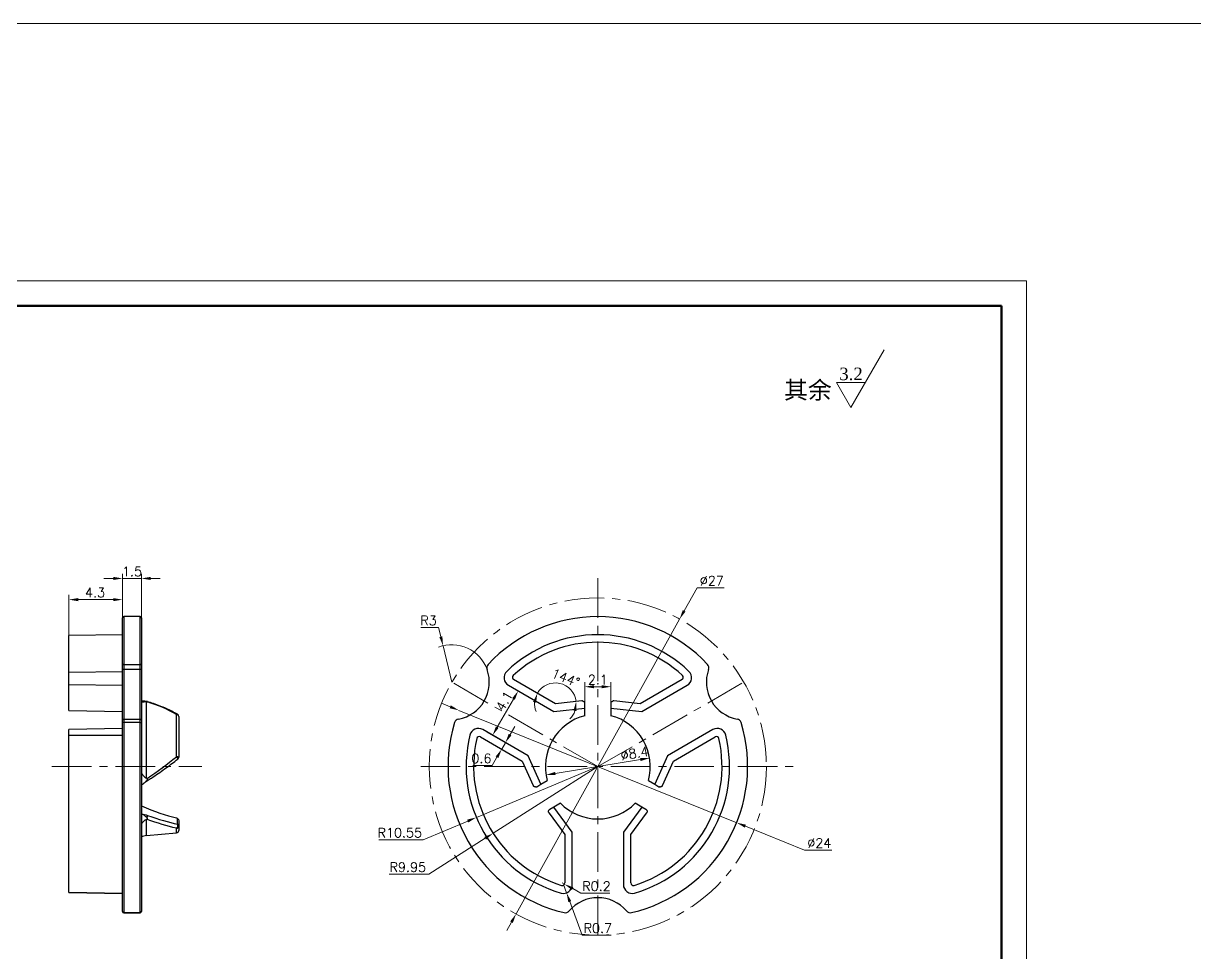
# Model space of a CAD drawing. Header units: millimetres. Extents: x 2517 to 4431, y 863 to 2540.
# Drawn here: x 3533.8 to 3627.6, y 1272.3 to 1346.6 of the extents above; entities that cross this region are included whole.
import ezdxf

# ---------------------------------------------------------------- set-up
doc = ezdxf.new("R2010")
doc.units = ezdxf.units.MM
doc.linetypes.add('CENTER', pattern=[50.8, 31.75, -6.35, 6.35, -6.35])
for name, color, linetype, lineweight in [('中心线', 1, 'CENTER', 9), ('尺寸标注', 2, 'Continuous', 9), ('引导线', 6, 'Continuous', 9), ('文本', 3, 'Continuous', 15), ('粗实线', 9, 'Continuous', 50)]:
    doc.layers.add(name, color=color, linetype=linetype, lineweight=lineweight)
doc.styles.add('st', font='txt.shx')
doc.styles.get("Standard").update_dxf_attribs({"font": 'simfang.ttf'})
doc.dimstyles.new('st0.3', dxfattribs={"dimscale": 0.3, "dimtxt": 2.5, "dimasz": 2.5, "dimexe": 1.25, "dimexo": 0, "dimtad": 1, "dimtoh": 1, "dimdec": 3, "dimdsep": 46, "dimtxsty": 'st', "dimcen": 0, "dimclrd": 256, "dimclre": 256, "dimclrt": 256, "dimadec": 4, "dimazin": 2, "dimtfac": 1, "dimtdec": 3, "dimtmove": 0, "dimatfit": 1, "dimfxl": 0, "dimlwd": -1, "dimlwe": -1, "dimarcsym": 0})

# ---------------------------------------------------------------- blocks, each defined once
blk = doc.blocks.new('*D204')
at = {"layer": 'Defpoints', "color": 0, "ltscale": 0.1, "transparency": 16777216}
for p in [(3568.647, 1291.653), (3590.899, 1282.66)]:
    blk.add_point(p, dxfattribs=at)
at = {"layer": '尺寸标注', "ltscale": 0.1, "transparency": 16777216}
for p, q in [((3567.952, 1291.934), (3567.257, 1292.216)), ((3568.647, 1291.653), (3590.899, 1282.66)), ((3591.594, 1282.379), (3596.329, 1280.465)), ((3596.329, 1280.465), (3598.516, 1280.465))]:
    blk.add_line(p, q, dxfattribs=at)
for points in [[(3567.999, 1292.05), (3567.905, 1291.819), (3568.647, 1291.653)], [(3591.641, 1282.495), (3591.547, 1282.263), (3590.899, 1282.66)]]:
    blk.add_solid(points, dxfattribs=at)
at = {"layer": '尺寸标注', "ltscale": 0.1, "transparency": 16777216, "insert": (3597.516, 1281.028), "char_height": 0.75, "attachment_point": 5, "style": 'st'}
blk.add_mtext('∅24', dxfattribs=at)
blk = doc.blocks.new('*D205')
at = {"layer": 'Defpoints', "color": 0, "ltscale": 0.1, "transparency": 16777216}
for p in [(3586.324, 1298.961), (3573.222, 1275.353)]:
    blk.add_point(p, dxfattribs=at)
at = {"layer": '尺寸标注', "ltscale": 0.1, "transparency": 16777216}
for p, q in [((3586.688, 1299.616), (3587.717, 1301.469)), ((3587.717, 1301.469), (3589.904, 1301.469)), ((3573.222, 1275.353), (3586.324, 1298.961)), ((3572.858, 1274.697), (3572.494, 1274.041))]:
    blk.add_line(p, q, dxfattribs=at)
for points in [[(3586.579, 1299.677), (3586.797, 1299.556), (3586.324, 1298.961)], [(3572.748, 1274.758), (3572.967, 1274.636), (3573.222, 1275.353)]]:
    blk.add_solid(points, dxfattribs=at)
at = {"layer": '尺寸标注', "ltscale": 0.1, "transparency": 16777216, "insert": (3588.904, 1302.032), "char_height": 0.75, "attachment_point": 5, "style": 'st'}
blk.add_mtext('∅27', dxfattribs=at)
blk = doc.blocks.new('*D206')
at = {"layer": 'Defpoints', "color": 0, "ltscale": 0.1, "transparency": 16777216}
for p in [(3580.823, 1293.545), (3578.723, 1292.205), (3580.823, 1292.205)]:
    blk.add_point(p, dxfattribs=at)
at = {"layer": '尺寸标注', "ltscale": 0.1, "transparency": 16777216}
for p, q in [((3578.723, 1292.205), (3578.723, 1293.92)), ((3580.823, 1292.205), (3580.823, 1293.92)), ((3579.473, 1293.545), (3580.073, 1293.545))]:
    blk.add_line(p, q, dxfattribs=at)
for points in [[(3579.473, 1293.67), (3579.473, 1293.42), (3578.723, 1293.545)], [(3580.073, 1293.67), (3580.073, 1293.42), (3580.823, 1293.545)]]:
    blk.add_solid(points, dxfattribs=at)
at = {"layer": '尺寸标注', "ltscale": 0.1, "transparency": 16777216, "insert": (3579.773, 1294.108), "char_height": 0.75, "attachment_point": 5, "style": 'st'}
blk.add_mtext('2.1', dxfattribs=at)
blk = doc.blocks.new('*D207')
at = {"layer": 'Defpoints', "color": 0, "ltscale": 0.1, "transparency": 16777216}
for p in [(3573.023, 1294.114), (3576.026, 1293.813), (3576.373, 1292.18), (3576.373, 1292.18), (3578.502, 1292.403)]:
    blk.add_point(p, dxfattribs=at)
at = {"layer": '尺寸标注', "ltscale": 0.1, "transparency": 16777216}
for start, end in [(6, 150), (175.95641, 201.91281), (314.08719, 340.04359)]:
    blk.add_arc((3576.373, 1292.18), 1.67, start, end, dxfattribs=at)
for points in [[(3574.588, 1292.334), (3574.827, 1292.261), (3574.927, 1293.015)], [(3577.818, 1291.625), (3578.067, 1291.595), (3578.034, 1292.354)]]:
    blk.add_solid(points, dxfattribs=at)
at = {"layer": '尺寸标注', "ltscale": 0.1, "transparency": 16777216, "insert": (3577.198, 1294.254), "char_height": 0.75, "attachment_point": 5, "rotation": 338.29972, "style": 'st'}
blk.add_mtext('144°', dxfattribs=at)
blk = doc.blocks.new('*D208')
at = {"layer": 'Defpoints', "color": 0, "ltscale": 0.1, "transparency": 16777216}
for p in [(3583.918, 1287.833), (3575.628, 1286.48)]:
    blk.add_point(p, dxfattribs=at)
at = {"layer": '尺寸标注', "ltscale": 0.1, "transparency": 16777216}
blk.add_line((3576.368, 1286.601), (3583.178, 1287.713), dxfattribs=at)
for points in [[(3583.158, 1287.836), (3583.198, 1287.589), (3583.918, 1287.833)], [(3576.348, 1286.724), (3576.388, 1286.478), (3575.628, 1286.48)]]:
    blk.add_solid(points, dxfattribs=at)
at = {"layer": '尺寸标注', "ltscale": 0.1, "transparency": 16777216, "insert": (3582.711, 1288.206), "char_height": 0.75, "attachment_point": 5, "rotation": 9.27066, "style": 'st'}
blk.add_mtext('∅8.4', dxfattribs=at)
blk = doc.blocks.new('*D209')
at = {"layer": 'Defpoints', "color": 0, "ltscale": 0.1, "transparency": 16777216}
for p in [(3579.773, 1287.157), (3570.042, 1283.08)]:
    blk.add_point(p, dxfattribs=at)
at = {"layer": '尺寸标注', "ltscale": 0.1, "transparency": 16777216}
for p, q in [((3579.773, 1287.157), (3570.042, 1283.08)), ((3569.351, 1282.791), (3565.782, 1281.296)), ((3565.782, 1281.296), (3562.219, 1281.296))]:
    blk.add_line(p, q, dxfattribs=at)
blk.add_solid([(3569.302, 1282.906), (3569.399, 1282.675), (3570.042, 1283.08)], dxfattribs=at)
at = {"layer": '尺寸标注', "ltscale": 0.1, "transparency": 16777216, "insert": (3563.907, 1281.858), "char_height": 0.75, "attachment_point": 5, "style": 'st'}
blk.add_mtext('R10.55', dxfattribs=at)
blk = doc.blocks.new('*D210')
at = {"layer": 'Defpoints', "color": 0, "ltscale": 0.1, "transparency": 16777216}
for p in [(3567.374, 1296.822), (3568.082, 1293.907)]:
    blk.add_point(p, dxfattribs=at)
at = {"layer": '尺寸标注', "ltscale": 0.1, "transparency": 16777216}
for p, q in [((3567.02, 1298.28), (3565.582, 1298.28)), ((3567.197, 1297.551), (3567.02, 1298.28)), ((3568.082, 1293.907), (3567.374, 1296.822))]:
    blk.add_line(p, q, dxfattribs=at)
blk.add_arc((3568.082, 1293.907), 3, 19.80246, 110.81297, dxfattribs=at)
blk.add_solid([(3567.318, 1297.58), (3567.075, 1297.521), (3567.374, 1296.822)], dxfattribs=at)
at = {"layer": '尺寸标注', "ltscale": 0.1, "transparency": 16777216, "insert": (3566.207, 1298.842), "char_height": 0.75, "attachment_point": 5, "style": 'st'}
blk.add_mtext('R3', dxfattribs=at)
blk = doc.blocks.new('*D211')
at = {"layer": 'Defpoints', "color": 0, "ltscale": 0.1, "transparency": 16777216}
for p in [(3579.773, 1287.157), (3571.38, 1281.812)]:
    blk.add_point(p, dxfattribs=at)
at = {"layer": '尺寸标注', "ltscale": 0.1, "transparency": 16777216}
for p, q in [((3579.773, 1287.157), (3571.38, 1281.812)), ((3570.747, 1281.41), (3566.236, 1278.537)), ((3566.236, 1278.537), (3563.049, 1278.537))]:
    blk.add_line(p, q, dxfattribs=at)
blk.add_solid([(3570.68, 1281.515), (3570.815, 1281.304), (3571.38, 1281.812)], dxfattribs=at)
at = {"layer": '尺寸标注', "ltscale": 0.1, "transparency": 16777216, "insert": (3564.549, 1279.099), "char_height": 0.75, "attachment_point": 5, "style": 'st'}
blk.add_mtext('R9.95', dxfattribs=at)
blk = doc.blocks.new('*D212')
at = {"layer": 'Defpoints', "color": 0, "ltscale": 0.1, "transparency": 16777216}
for p in [(3572.607, 1293.661), (3573.392, 1293.208), (3570.557, 1290.111)]:
    blk.add_point(p, dxfattribs=at)
at = {"layer": '尺寸标注', "ltscale": 0.1, "transparency": 16777216}
for p, q in [((3572.607, 1293.661), (3573.717, 1293.02)), ((3571.717, 1290.307), (3573.017, 1292.558)), ((3570.557, 1290.111), (3571.667, 1289.47))]:
    blk.add_line(p, q, dxfattribs=at)
for points in [[(3572.909, 1292.621), (3573.125, 1292.496), (3573.392, 1293.208)], [(3571.609, 1290.369), (3571.825, 1290.244), (3571.342, 1289.657)]]:
    blk.add_solid(points, dxfattribs=at)
at = {"layer": '尺寸标注', "ltscale": 0.1, "transparency": 16777216, "insert": (3572.277, 1292.402), "char_height": 0.75, "attachment_point": 5, "rotation": 60, "style": 'st'}
blk.add_mtext('4.1', dxfattribs=at)
blk = doc.blocks.new('*D217')
at = {"layer": 'Defpoints', "color": 0, "ltscale": 0.1, "transparency": 16777216}
for p in [(3570.592, 1289.398), (3570.892, 1289.917), (3572.37, 1289.064)]:
    blk.add_point(p, dxfattribs=at)
at = {"layer": '尺寸标注', "ltscale": 0.1, "transparency": 16777216}
for p, q in [((3572.745, 1289.713), (3573.12, 1290.363)), ((3570.592, 1289.398), (3572.395, 1288.357)), ((3570.892, 1289.917), (3572.695, 1288.876)), ((3572.37, 1289.064), (3572.07, 1288.544)), ((3571.32, 1287.245), (3569.757, 1287.245)), ((3571.695, 1287.895), (3571.32, 1287.245))]:
    blk.add_line(p, q, dxfattribs=at)
for points in [[(3572.637, 1289.776), (3572.853, 1289.651), (3572.37, 1289.064)], [(3571.587, 1287.957), (3571.803, 1287.832), (3572.07, 1288.544)]]:
    blk.add_solid(points, dxfattribs=at)
at = {"layer": '尺寸标注', "ltscale": 0.1, "transparency": 16777216, "insert": (3570.445, 1287.808), "char_height": 0.75, "attachment_point": 5, "style": 'st'}
blk.add_mtext('0.6', dxfattribs=at)
blk = doc.blocks.new('*D218')
at = {"layer": 'Defpoints', "color": 0, "ltscale": 0.1, "transparency": 16777216}
for p in [(3577.023, 1277.698), (3577.267, 1277.042)]:
    blk.add_point(p, dxfattribs=at)
at = {"layer": '尺寸标注', "ltscale": 0.1, "transparency": 16777216}
for p, q in [((3577.023, 1277.698), (3577.267, 1277.042)), ((3577.527, 1276.339), (3578.523, 1273.657)), ((3578.523, 1273.657), (3580.835, 1273.657))]:
    blk.add_line(p, q, dxfattribs=at)
blk.add_solid([(3577.645, 1276.382), (3577.41, 1276.296), (3577.267, 1277.042)], dxfattribs=at)
at = {"layer": '尺寸标注', "ltscale": 0.1, "transparency": 16777216, "insert": (3579.773, 1274.219), "char_height": 0.75, "attachment_point": 5, "style": 'st'}
blk.add_mtext('R0.7', dxfattribs=at)
blk = doc.blocks.new('*D219')
at = {"layer": 'Defpoints', "color": 0, "ltscale": 0.1, "transparency": 16777216}
for p in [(3576.923, 1277.833), (3577.099, 1277.737)]:
    blk.add_point(p, dxfattribs=at)
at = {"layer": '尺寸标注', "ltscale": 0.1, "transparency": 16777216}
for p, q in [((3576.923, 1277.833), (3577.099, 1277.737)), ((3577.757, 1277.378), (3578.415, 1277.018)), ((3578.415, 1277.018), (3580.728, 1277.018))]:
    blk.add_line(p, q, dxfattribs=at)
blk.add_solid([(3577.817, 1277.487), (3577.697, 1277.268), (3577.099, 1277.737)], dxfattribs=at)
at = {"layer": '尺寸标注', "ltscale": 0.1, "transparency": 16777216, "insert": (3579.665, 1277.581), "char_height": 0.75, "attachment_point": 5, "style": 'st'}
blk.add_mtext('R0.2', dxfattribs=at)
blk = doc.blocks.new('*D220')
at = {"layer": 'Defpoints', "color": 0, "ltscale": 0.1, "transparency": 16777216}
for p in [(3541.706, 1300.515), (3541.706, 1299.057), (3537.406, 1297.632)]:
    blk.add_point(p, dxfattribs=at)
at = {"layer": '尺寸标注', "ltscale": 0.1, "transparency": 16777216}
for p, q in [((3537.406, 1297.632), (3537.406, 1300.89)), ((3538.156, 1300.515), (3540.956, 1300.515)), ((3541.706, 1299.057), (3541.706, 1300.89))]:
    blk.add_line(p, q, dxfattribs=at)
for points in [[(3538.156, 1300.64), (3538.156, 1300.39), (3537.406, 1300.515)], [(3540.956, 1300.64), (3540.956, 1300.39), (3541.706, 1300.515)]]:
    blk.add_solid(points, dxfattribs=at)
at = {"layer": '尺寸标注', "ltscale": 0.1, "transparency": 16777216, "insert": (3539.499, 1301.077), "char_height": 0.75, "attachment_point": 5, "style": 'st'}
blk.add_mtext('4.3', dxfattribs=at)
blk = doc.blocks.new('*D221')
at = {"layer": 'Defpoints', "color": 0, "ltscale": 0.1, "transparency": 16777216}
for p in [(3543.206, 1302.21), (3541.706, 1299.057), (3543.206, 1299.057)]:
    blk.add_point(p, dxfattribs=at)
at = {"layer": '尺寸标注', "ltscale": 0.1, "transparency": 16777216}
for p, q in [((3540.956, 1302.21), (3540.206, 1302.21)), ((3541.706, 1299.057), (3541.706, 1302.585)), ((3541.706, 1302.21), (3543.206, 1302.21)), ((3543.206, 1299.057), (3543.206, 1302.585)), ((3543.956, 1302.21), (3544.706, 1302.21))]:
    blk.add_line(p, q, dxfattribs=at)
for points in [[(3540.956, 1302.335), (3540.956, 1302.085), (3541.706, 1302.21)], [(3543.956, 1302.335), (3543.956, 1302.085), (3543.206, 1302.21)]]:
    blk.add_solid(points, dxfattribs=at)
at = {"layer": '尺寸标注', "ltscale": 0.1, "transparency": 16777216, "insert": (3542.456, 1302.772), "char_height": 0.75, "attachment_point": 5, "style": 'st'}
blk.add_mtext('1.5', dxfattribs=at)

msp = doc.modelspace()

# ---------------------------------------------------------------- linework, layer by layer
at = {"color": 7, "linetype": 'Continuous', "lineweight": 25}
for p, q in [((3541.7063, 1295.2629), (3541.7063, 1299.0567)), ((3543.1063, 1299.1567), (3541.8063, 1299.1567)), ((3543.2063, 1299.0567), (3543.2063, 1295.2629)), ((3541.7063, 1297.7067), (3537.4063, 1297.6317)), ((3537.4063, 1294.7186), (3537.4063, 1297.6317)), ((3537.4063, 1294.7186), (3541.7063, 1294.7728)), ((3537.4063, 1293.7262), (3537.4063, 1294.7186)), ((3541.7063, 1294.9569), (3541.7063, 1295.2629)), ((3541.7063, 1290.8557), (3541.7063, 1294.9569)), ((3541.8063, 1295.3311), (3541.8063, 1294.9231)), ((3541.8063, 1295.3311), (3543.1063, 1295.3311)), ((3541.8063, 1294.9231), (3541.8063, 1290.9541)), ((3543.1063, 1294.9231), (3541.8063, 1294.9231)), ((3543.1063, 1294.9231), (3543.1063, 1295.3311)), ((3543.1063, 1290.9541), (3543.1063, 1294.9231)), ((3543.2063, 1295.2629), (3543.2063, 1294.9569)), ((3543.2063, 1294.9569), (3543.2063, 1290.8557)), ((3576.373, 1292.1797), (3573.023, 1294.1138)), ((3586.5229, 1294.1138), (3583.173, 1292.1797)), ((3537.4063, 1293.7262), (3541.7063, 1293.6612)), ((3537.4063, 1291.6398), (3537.4063, 1293.7262)), ((3572.6068, 1293.6612), (3576.2418, 1291.5626)), ((3583.3041, 1291.5626), (3586.9391, 1293.6612)), ((3543.245, 1292.394), (3543.2063, 1292.3963)), ((3543.6209, 1286.2252), (3543.6209, 1292.3358)), ((3578.5021, 1292.4034), (3576.373, 1292.1797)), ((3578.723, 1291.8234), (3578.723, 1292.2045)), ((3580.823, 1292.2045), (3580.823, 1291.8234)), ((3583.173, 1292.1797), (3581.0439, 1292.4034)), ((3537.4063, 1291.6398), (3541.7063, 1291.5626)), ((3541.8063, 1290.9541), (3541.8063, 1290.6778)), ((3541.8063, 1290.9541), (3543.1063, 1290.9541)), ((3543.1063, 1290.6778), (3543.1063, 1290.9541)), ((3546.0234, 1287.944), (3546.0234, 1291.3159)), ((3546.2063, 1291.16), (3546.2063, 1287.9144)), ((3576.2418, 1291.5626), (3578.723, 1291.8234)), ((3578.723, 1291.2234), (3578.723, 1291.8234)), ((3580.823, 1291.8234), (3583.3041, 1291.5626)), ((3580.823, 1291.8234), (3580.823, 1291.2234)), ((3541.7063, 1290.2043), (3537.4063, 1290.1293)), ((3537.4063, 1289.6533), (3537.4063, 1290.1293)), ((3541.7063, 1290.6485), (3541.7063, 1290.8557)), ((3541.7063, 1275.5588), (3541.7063, 1290.6485)), ((3541.8063, 1290.6778), (3541.8063, 1275.4613)), ((3543.1063, 1290.6778), (3541.8063, 1290.6778)), ((3543.1063, 1275.4613), (3543.1063, 1290.6778)), ((3543.2063, 1290.8557), (3543.2063, 1290.6485)), ((3543.2063, 1290.6485), (3543.2063, 1275.5588)), ((3574.1918, 1288.0119), (3570.5568, 1290.1105)), ((3588.9891, 1290.1105), (3585.3541, 1288.0119)), ((3537.4063, 1289.6533), (3541.7063, 1289.6712)), ((3537.4063, 1277.0983), (3537.4063, 1289.6533)), ((3570.373, 1289.5238), (3573.723, 1287.5897)), ((3585.823, 1287.5897), (3589.1729, 1289.5238)), ((3573.723, 1287.5897), (3574.5937, 1285.634)), ((3575.2065, 1285.7327), (3574.1918, 1288.0119)), ((3585.3541, 1288.0119), (3584.3394, 1285.7327)), ((3584.9522, 1285.634), (3585.823, 1287.5897)), ((3543.245, 1285.7168), (3543.2063, 1285.6963)), ((3574.8764, 1285.5421), (3575.2065, 1285.7327)), ((3575.2065, 1285.7327), (3575.7262, 1286.0327)), ((3583.8198, 1286.0327), (3584.3394, 1285.7327)), ((3584.3394, 1285.7327), (3584.6695, 1285.5421)), ((3575.8646, 1283.4327), (3577.123, 1281.7008)), ((3576.2565, 1283.9141), (3575.9264, 1283.7235)), ((3576.7762, 1284.2141), (3576.2565, 1283.9141)), ((3577.723, 1281.8957), (3576.2565, 1283.9141)), ((3583.2894, 1283.9141), (3581.823, 1281.8957)), ((3582.423, 1281.7008), (3583.6813, 1283.4327)), ((3583.2894, 1283.9141), (3582.7698, 1284.2141)), ((3583.6195, 1283.7235), (3583.2894, 1283.9141)), ((3543.245, 1283.3594), (3543.2063, 1283.3776)), ((3546.1063, 1282.5458), (3546.1063, 1282.9987)), ((3546.2063, 1282.8125), (3546.2063, 1282.3958)), ((3543.6209, 1281.6351), (3546.0234, 1281.8411)), ((3546.2063, 1282.3958), (3546.2063, 1282.0403)), ((3577.123, 1281.7008), (3577.123, 1277.8326)), ((3577.723, 1277.6984), (3577.723, 1281.8957)), ((3581.823, 1281.8957), (3581.823, 1277.6984)), ((3582.423, 1277.8326), (3582.423, 1281.7008)), ((3537.4063, 1277.0983), (3541.7063, 1277.0262)), ((3537.4063, 1277.0735), (3537.4063, 1277.0983)), ((3537.4063, 1277.0735), (3541.7063, 1276.9984)), ((3541.7063, 1275.5512), (3541.7063, 1275.5588)), ((3541.8063, 1275.4613), (3543.1063, 1275.4613)), ((3541.8063, 1275.4512), (3543.1063, 1275.4512)), ((3543.2063, 1275.5588), (3543.2063, 1275.5512))]:
    msp.add_line(p, q, dxfattribs=at)
at = {"color": 8, "linetype": 'Continuous', "lineweight": 25}
for p, q in [((3541.8063, 1299.1567), (3541.8063, 1295.3311)), ((3543.1063, 1295.3311), (3543.1063, 1299.1567)), ((3543.6209, 1281.6351), (3543.6209, 1282.9092)), ((3546.0234, 1281.8411), (3546.0234, 1282.2104)), ((3541.8063, 1275.4613), (3541.8063, 1275.4512)), ((3543.1063, 1275.4512), (3543.1063, 1275.4613))]:
    msp.add_line(p, q, dxfattribs=at)
at = {"color": 7, "linetype": 'Continuous', "lineweight": 25, "flags": 128}
for points in [[(3541.8063, 1294.9231), (3541.7868, 1294.9237), (3541.768, 1294.9256), (3541.7507, 1294.9288), (3541.7356, 1294.933), (3541.7231, 1294.9381), (3541.7139, 1294.944), (3541.7082, 1294.9503), (3541.7063, 1294.9569)], [(3543.2063, 1294.9569), (3543.2044, 1294.9503), (3543.1987, 1294.944), (3543.1894, 1294.9381), (3543.177, 1294.933), (3543.1618, 1294.9288), (3543.1446, 1294.9256), (3543.1258, 1294.9237), (3543.1063, 1294.9231)], [(3541.8063, 1290.6778), (3541.7868, 1290.6772), (3541.768, 1290.6756), (3541.7507, 1290.6729), (3541.7356, 1290.6692), (3541.7231, 1290.6648), (3541.7139, 1290.6597), (3541.7082, 1290.6542), (3541.7063, 1290.6485)], [(3543.1063, 1290.6778), (3543.1258, 1290.6772), (3543.1446, 1290.6756), (3543.1618, 1290.6729), (3543.177, 1290.6692), (3543.1894, 1290.6648), (3543.1987, 1290.6597), (3543.2044, 1290.6542), (3543.2063, 1290.6485)]]:
    msp.add_lwpolyline(points, dxfattribs=at)
at = {"color": 7, "linetype": 'Continuous', "lineweight": 25}
for centre, radius, start, end in [((3541.8063, 1299.0567), 0.1, 90, 180), ((3543.1063, 1299.0567), 0.1, 0, 90), ((3579.773, 1287.1567), 12, 42.936991, 137.063009), ((3579.773, 1287.1567), 10.55, 46.211737, 133.788263), ((3579.773, 1287.1567), 9.95, 46.996165, 133.003835), ((3541.7929, 1295.2433), 0.0888, 81.321906, 167.20298), ((3543.1197, 1295.2433), 0.0888, 12.79702, 98.678094), ((3568.0816, 1293.9067), 3, 280.197536, 19.802464), ((3571.2806, 1295.0586), 0.4, 137.063009, 199.802464), ((3572.9568, 1294.2675), 0.7, 133.788263, 240), ((3586.5891, 1294.2675), 0.7, 300, 46.211737), ((3591.4643, 1293.9067), 3, 160.197536, 259.802464), ((3588.2654, 1295.0586), 0.4, 340.197536, 42.936991), ((3573.123, 1294.287), 0.2, 133.003835, 240), ((3586.4229, 1294.287), 0.2, 300, 46.996165), ((3578.523, 1292.2045), 0.2, 81.867467, 96), ((3578.523, 1292.2045), 0.2, 0, 14.132533), ((3581.023, 1292.2045), 0.2, 165.867467, 180), ((3581.023, 1292.2045), 0.2, 84, 98.132533), ((3541.8055, 1290.8549), 0.0992, 89.547494, 179.540231), ((3543.1071, 1290.8549), 0.0992, 0.459769, 90.452506), ((3546.0297, 1291.138), 0.178, 7.087065, 92.026869), ((3546.0063, 1291.16), 0.2, 0, 60.357247), ((3568.6836, 1290.5604), 0.4, 100.197536, 162.936991), ((3579.773, 1287.1567), 4.2, 104.477512, 195.522488), ((3579.773, 1287.1567), 4.2, 344.477512, 75.522488), ((3590.8624, 1290.5604), 0.4, 17.063009, 79.802464), ((3579.773, 1287.1567), 12, 162.936991, 257.063009), ((3570.2068, 1289.5043), 0.7, 60, 166.211737), ((3579.773, 1287.1567), 12, 282.936991, 17.063009), ((3589.3391, 1289.5043), 0.7, 13.788263, 120), ((3579.773, 1287.1567), 10.55, 166.211737, 253.788263), ((3579.773, 1287.1567), 9.95, 166.996165, 253.003835), ((3570.273, 1289.3506), 0.2, 60, 166.996165), ((3579.773, 1287.1567), 9.95, 286.996165, 13.003835), ((3579.773, 1287.1567), 10.55, 286.211737, 13.788263), ((3589.2729, 1289.3506), 0.2, 13.003835, 120), ((3546.0652, 1287.6218), 0.3248, 64.263974, 97.406689), ((3546.0063, 1287.9144), 0.2, 308.115363, 0), ((3574.7764, 1285.7154), 0.2, 204, 218.132533), ((3574.7764, 1285.7154), 0.2, 285.867467, 300), ((3584.7695, 1285.7154), 0.2, 240, 254.132533), ((3584.7695, 1285.7154), 0.2, 321.867467, 336), ((3576.0264, 1283.5503), 0.2, 201.867467, 216), ((3576.0264, 1283.5503), 0.2, 120, 134.132533), ((3579.773, 1287.1567), 4.2, 224.477512, 315.522488), ((3583.5195, 1283.5503), 0.2, 45.867467, 60), ((3583.5195, 1283.5503), 0.2, 324, 338.132533), ((3543.3925, 1283.1741), 0.3191, 332.179653, 12.685142), ((3545.8634, 1282.4279), 0.27, 306.330011, 25.898791), ((3546.0356, 1282.3903), 0.1708, 1.828011, 65.552124), ((3543.7063, 1280.6388), 1, 94.899092, 120), ((3546.0144, 1282.4022), 0.192, 272.685134, 358.094156), ((3546.0063, 1282.0403), 0.2, 274.899092, 0), ((3576.923, 1277.8326), 0.2, 253.003835, 0), ((3582.623, 1277.8326), 0.2, 180, 286.996165), ((3577.023, 1277.6984), 0.7, 253.788263, 0), ((3582.523, 1277.6984), 0.7, 180, 286.211737), ((3579.773, 1273.6567), 3, 40.197536, 139.802464), ((3541.805, 1275.5601), 0.0988, 180.745948, 270.727013), ((3541.8063, 1275.5512), 0.1, 180, 270), ((3543.1075, 1275.5601), 0.0988, 269.272987, 359.254052), ((3543.1063, 1275.5512), 0.1, 270, 0), ((3577.176, 1275.8512), 0.4, 257.063009, 319.802464), ((3582.37, 1275.8512), 0.4, 220.197536, 282.936991)]:
    msp.add_arc(centre, radius, start, end, dxfattribs=at)
at = {"color": 8, "linetype": 'Continuous', "lineweight": 25}
for centre, radius, start, end in [((3546.0787, 1291.2591), 0.0793, 70.444734, 134.245751), ((3545.7584, 1287.6695), 0.3815, 13.278108, 46.014), ((3543.9684, 1286.2703), 0.3424, 210.937791, 221.691782)]:
    msp.add_arc(centre, radius, start, end, dxfattribs=at)
at = {"color": 7, "linetype": 'Continuous', "lineweight": 25}
for centre, major_axis, ratio, start_param, end_param in [((3541.2441, 1286.9785), (7.1495, -3.8256), 0.2274642, 5.1094434, 5.5570021), ((3539.118, 1288.0416), (9.8284, -5.252), 0.225284, 5.3138512, 5.6159408)]:
    msp.add_ellipse(centre, major_axis=major_axis, ratio=ratio, start_param=start_param, end_param=end_param, dxfattribs=at)
for points, knots in [([(3543.6209, 1292.3358), (3543.5989, 1292.3348), (3543.554, 1292.3328), (3543.4925, 1292.328), (3543.4341, 1292.3222), (3543.3601, 1292.3133), (3543.2854, 1292.302), (3543.2301, 1292.2926), (3543.2075, 1292.2882), (3543.2063, 1292.2879)], [0, 0, 0, 0, 0.1139785, 0.2321391, 0.3640366, 0.4973589, 0.7695887, 0.9878017, 1, 1, 1, 1]), ([(3543.6747, 1292.3508), (3543.6195, 1292.3596), (3543.5527, 1292.3674), (3543.4099, 1292.3819), (3543.332, 1292.3887), (3543.245, 1292.394)], [0, 0, 0, 0, 0.5, 0.5, 1, 1, 1, 1]), ([(3543.6716, 1292.3377), (3543.6768, 1292.3378), (3543.682, 1292.3381), (3543.6866, 1292.3384), (3543.6913, 1292.3388), (3543.6956, 1292.3392), (3543.6987, 1292.3397), (3543.7016, 1292.3401), (3543.7036, 1292.3406), (3543.7048, 1292.3411), (3543.7062, 1292.3417), (3543.7065, 1292.3424), (3543.706, 1292.343), (3543.7051, 1292.3441), (3543.702, 1292.3452), (3543.6982, 1292.3462), (3543.6921, 1292.3478), (3543.6838, 1292.3493), (3543.6747, 1292.3508)], [0, 0, 0, 0, 0.00001678853, 0.00001678853, 0.00001678853, 0.00003385531, 0.00003385531, 0.00003385531, 0.00004908839, 0.00004908839, 0.00004908839, 0.00006741658, 0.00006741658, 0.00006741658, 0.0000991218, 0.0000991218, 0.0000991218, 0.00014899221, 0.00014899221, 0.00014899221, 0.00014899221]), ([(3546.1052, 1291.3338), (3546.0293, 1291.3761), (3545.8073, 1291.5001), (3545.4259, 1291.6908), (3544.9519, 1291.9024), (3544.4496, 1292.0993), (3544.0287, 1292.245), (3543.775, 1292.3224), (3543.6996, 1292.3455)], [0, 0, 0, 0, 0.098545, 0.2883204, 0.485985, 0.6929018, 0.9087369, 1, 1, 1, 1]), ([(3578.5513, 1292.4025), (3578.5587, 1292.4015), (3578.5675, 1292.4), (3578.5871, 1292.3941), (3578.5945, 1292.3916), (3578.6098, 1292.3848), (3578.6155, 1292.3821), (3578.6268, 1292.3755), (3578.631, 1292.373), (3578.6419, 1292.3655), (3578.6504, 1292.3592), (3578.6691, 1292.3416), (3578.6736, 1292.3362), (3578.6811, 1292.3271), (3578.6838, 1292.3235), (3578.6908, 1292.3136), (3578.694, 1292.3084), (3578.7019, 1292.2945), (3578.7051, 1292.2875), (3578.7127, 1292.2691), (3578.7151, 1292.2605), (3578.7169, 1292.2534)], [0, 0, 0, 0, 0.25, 0.25, 0.375, 0.375, 0.4375, 0.4375, 0.46875, 0.46875, 0.5, 0.5, 0.53125, 0.53125, 0.5625, 0.5625, 0.625, 0.625, 0.75, 0.75, 1, 1, 1, 1]), ([(3580.829, 1292.2534), (3580.8308, 1292.2606), (3580.8332, 1292.2693), (3580.8411, 1292.2881), (3580.8444, 1292.2953), (3580.8528, 1292.3097), (3580.8561, 1292.3151), (3580.8637, 1292.3257), (3580.8667, 1292.3296), (3580.8753, 1292.3397), (3580.8825, 1292.3475), (3580.9019, 1292.3643), (3580.9077, 1292.3681), (3580.9176, 1292.3746), (3580.9215, 1292.377), (3580.9321, 1292.3829), (3580.9375, 1292.3855), (3580.9522, 1292.3919), (3580.9595, 1292.3943), (3580.9786, 1292.4), (3580.9874, 1292.4015), (3580.9947, 1292.4025)], [0, 0, 0, 0, 0.25, 0.25, 0.375, 0.375, 0.4375, 0.4375, 0.46875, 0.46875, 0.5, 0.5, 0.53125, 0.53125, 0.5625, 0.5625, 0.625, 0.625, 0.75, 0.75, 1, 1, 1, 1]), ([(3543.7127, 1286.0425), (3543.8113, 1286.1069), (3544.0922, 1286.2903), (3544.5438, 1286.595), (3545.0571, 1286.9539), (3545.5402, 1287.3053), (3545.8938, 1287.5728), (3546.0859, 1287.7228), (3546.1297, 1287.7571)], [0, 0, 0, 0, 0.1187512, 0.3385432, 0.5494949, 0.7511363, 0.9431822, 1, 1, 1, 1]), ([(3543.2063, 1286.6463), (3543.2543, 1286.5721), (3543.3365, 1286.4449), (3543.4745, 1286.2947), (3543.5779, 1286.2456), (3543.6209, 1286.2252)], [0, 0, 0, 0, 0.4499744, 0.7709149, 1, 1, 1, 1]), ([(3543.245, 1285.7168), (3543.3323, 1285.7631), (3543.409, 1285.8212), (3543.5521, 1285.9489), (3543.6196, 1286.0173), (3543.6747, 1286.0943)], [0, 0, 0, 0, 0.5, 0.5, 1, 1, 1, 1]), ([(3543.413, 1285.827), (3543.4254, 1285.8371), (3543.4913, 1285.8908), (3543.5923, 1285.9632), (3543.6823, 1286.0218), (3543.7131, 1286.0419)], [0, 0, 0, 0, 0.1314909, 0.7020946, 1, 1, 1, 1]), ([(3543.6747, 1286.0943), (3543.6836, 1286.1067), (3543.6918, 1286.1197), (3543.6979, 1286.1335), (3543.7013, 1286.1414), (3543.7041, 1286.1496), (3543.7055, 1286.158), (3543.7064, 1286.1637), (3543.7065, 1286.1696), (3543.7056, 1286.1753), (3543.7048, 1286.1796), (3543.7033, 1286.184), (3543.7011, 1286.1879), (3543.6988, 1286.1918), (3543.6957, 1286.1954), (3543.6921, 1286.1983), (3543.6877, 1286.202), (3543.6825, 1286.2049), (3543.677, 1286.2071), (3543.6752, 1286.2078), (3543.6734, 1286.2084), (3543.6716, 1286.209)], [0, 0, 0, 0, 0.00004878301, 0.00004878301, 0.00004878301, 0.00007663071, 0.00007663071, 0.00007663071, 0.00009554577, 0.00009554577, 0.00009554577, 0.00011004915, 0.00011004915, 0.00011004915, 0.0001246182, 0.0001246182, 0.0001246182, 0.00014250014, 0.00014250014, 0.00014250014, 0.00014830304, 0.00014830304, 0.00014830304, 0.00014830304]), ([(3574.8311, 1285.523), (3574.8239, 1285.5209), (3574.8152, 1285.5187), (3574.7949, 1285.5161), (3574.7871, 1285.5153), (3574.7704, 1285.5154), (3574.7641, 1285.5155), (3574.7511, 1285.5169), (3574.7463, 1285.5175), (3574.7332, 1285.52), (3574.7229, 1285.5222), (3574.6986, 1285.5307), (3574.6924, 1285.5338), (3574.6818, 1285.539), (3574.6778, 1285.5413), (3574.6674, 1285.5475), (3574.6624, 1285.5509), (3574.6495, 1285.5604), (3574.6438, 1285.5655), (3574.6293, 1285.5792), (3574.6237, 1285.5861), (3574.6191, 1285.5919)], [0, 0, 0, 0, 0.25, 0.25, 0.375, 0.375, 0.4375, 0.4375, 0.46875, 0.46875, 0.5, 0.5, 0.53125, 0.53125, 0.5625, 0.5625, 0.625, 0.625, 0.75, 0.75, 1, 1, 1, 1]), ([(3584.9268, 1285.5919), (3584.9222, 1285.586), (3584.9165, 1285.579), (3584.9016, 1285.565), (3584.8957, 1285.5598), (3584.8822, 1285.55), (3584.877, 1285.5465), (3584.8657, 1285.5399), (3584.8614, 1285.5376), (3584.8494, 1285.5319), (3584.8397, 1285.5276), (3584.8151, 1285.5202), (3584.8082, 1285.5191), (3584.7966, 1285.5171), (3584.792, 1285.5166), (3584.78, 1285.5155), (3584.7739, 1285.5153), (3584.7579, 1285.5154), (3584.7502, 1285.5162), (3584.7305, 1285.5187), (3584.7219, 1285.521), (3584.7148, 1285.523)], [0, 0, 0, 0, 0.25, 0.25, 0.375, 0.375, 0.4375, 0.4375, 0.46875, 0.46875, 0.5, 0.5, 0.53125, 0.53125, 0.5625, 0.5625, 0.625, 0.625, 0.75, 0.75, 1, 1, 1, 1]), ([(3575.8408, 1283.4758), (3575.838, 1283.4827), (3575.8349, 1283.4912), (3575.8302, 1283.511), (3575.8286, 1283.5187), (3575.8269, 1283.5354), (3575.8264, 1283.5416), (3575.8264, 1283.5547), (3575.8265, 1283.5596), (3575.8276, 1283.5728), (3575.8288, 1283.5833), (3575.8346, 1283.6083), (3575.8371, 1283.6149), (3575.8412, 1283.626), (3575.843, 1283.6301), (3575.8481, 1283.6412), (3575.851, 1283.6465), (3575.8591, 1283.6603), (3575.8636, 1283.6666), (3575.8757, 1283.6824), (3575.8819, 1283.6887), (3575.8872, 1283.6938)], [0, 0, 0, 0, 0.25, 0.25, 0.375, 0.375, 0.4375, 0.4375, 0.46875, 0.46875, 0.5, 0.5, 0.53125, 0.53125, 0.5625, 0.5625, 0.625, 0.625, 0.75, 0.75, 1, 1, 1, 1]), ([(3583.6588, 1283.6938), (3583.6641, 1283.6886), (3583.6704, 1283.6822), (3583.6828, 1283.666), (3583.6874, 1283.6596), (3583.6957, 1283.6451), (3583.6987, 1283.6395), (3583.704, 1283.6276), (3583.7059, 1283.6231), (3583.7103, 1283.6106), (3583.7135, 1283.6005), (3583.7183, 1283.5753), (3583.7188, 1283.5683), (3583.7195, 1283.5565), (3583.7195, 1283.5519), (3583.7194, 1283.5398), (3583.7189, 1283.5338), (3583.7171, 1283.5179), (3583.7156, 1283.5103), (3583.711, 1283.491), (3583.7078, 1283.4826), (3583.7051, 1283.4758)], [0, 0, 0, 0, 0.25, 0.25, 0.375, 0.375, 0.4375, 0.4375, 0.46875, 0.46875, 0.5, 0.5, 0.53125, 0.53125, 0.5625, 0.5625, 0.625, 0.625, 0.75, 0.75, 1, 1, 1, 1]), ([(3543.6209, 1282.9092), (3543.5989, 1282.9015), (3543.554, 1282.886), (3543.47, 1282.835), (3543.3763, 1282.753), (3543.2811, 1282.6457), (3543.2301, 1282.5693), (3543.2063, 1282.5335)], [0, 0, 0, 0, 0.1130028, 0.2301518, 0.4927905, 0.7626898, 1, 1, 1, 1]), ([(3543.6747, 1283.0251), (3543.6195, 1283.0935), (3543.5527, 1283.1534), (3543.4099, 1283.2663), (3543.332, 1283.3186), (3543.245, 1283.3594)], [0, 0, 0, 0, 0.5, 0.5, 1, 1, 1, 1]), ([(3543.6716, 1282.9235), (3543.6768, 1282.925), (3543.682, 1282.927), (3543.6866, 1282.9295), (3543.6913, 1282.9321), (3543.6956, 1282.9353), (3543.6987, 1282.9391), (3543.7016, 1282.9425), (3543.7036, 1282.9464), (3543.7048, 1282.9503), (3543.7062, 1282.9551), (3543.7065, 1282.9602), (3543.706, 1282.9651), (3543.7051, 1282.9735), (3543.702, 1282.9819), (3543.6982, 1282.9898), (3543.6921, 1283.0022), (3543.6838, 1283.0139), (3543.6747, 1283.0251)], [0, 0, 0, 0, 0.00001678853, 0.00001678853, 0.00001678853, 0.00003385531, 0.00003385531, 0.00003385531, 0.00004908839, 0.00004908839, 0.00004908839, 0.00006741658, 0.00006741658, 0.00006741658, 0.0000991218, 0.0000991218, 0.0000991218, 0.00014899221, 0.00014899221, 0.00014899221, 0.00014899221])]:
    msp.add_open_spline(points, degree=3, knots=knots, dxfattribs=at)
for points in [[(3543.6716, 1292.3377), (3543.6547, 1292.337), (3543.6378, 1292.3364), (3543.6209, 1292.3358)], [(3546.0234, 1291.3159), (3545.2747, 1291.7565), (3544.4821, 1292.0856), (3543.6716, 1292.3377)], [(3543.6716, 1286.209), (3544.4821, 1286.7563), (3545.2753, 1287.3338), (3546.0234, 1287.944)], [(3543.6209, 1286.2252), (3543.6378, 1286.2198), (3543.6547, 1286.2144), (3543.6716, 1286.209)], [(3543.245, 1283.3594), (3543.3877, 1283.3395), (3543.5404, 1283.3014), (3543.7038, 1283.2441)], [(3543.6716, 1282.9235), (3543.6547, 1282.9187), (3543.6378, 1282.9139), (3543.6209, 1282.9092)], [(3546.0234, 1282.2104), (3545.2747, 1282.3803), (3544.4821, 1282.6283), (3543.6716, 1282.9235)], [(3546.1063, 1282.9987), (3546.0743, 1283.0185), (3546.0417, 1283.0309), (3546.012, 1283.0382)], [(3546.1063, 1282.9987), (3546.1696, 1282.9593), (3546.2063, 1282.8855), (3546.2063, 1282.8125)]]:
    msp.add_open_spline(points, degree=3, dxfattribs=at)
at = {"layer": '中心线', "ltscale": 0.1}
for p, q in [((3579.773, 1273.6567), (3579.773, 1302.6697)), ((3579.773, 1287.1567), (3568.0816, 1293.9067)), ((3579.773, 1287.1567), (3591.4643, 1293.9067)), ((3536.0474, 1287.1567), (3548.0421, 1287.1567)), ((3565.5811, 1287.1567), (3595.6782, 1287.1567))]:
    msp.add_line(p, q, dxfattribs=at)
msp.add_circle((3579.773, 1287.1567), 13.5, dxfattribs=at)
at = {"layer": '尺寸标注', "ltscale": 0.2}
msp.add_line((3054.3981, 1346.6412), (3645.4033, 1346.6412), dxfattribs=at)
at = {"layer": '引导线'}
for p in [(3446.1051, 1326.0442), (3614.1051, 1207.2442)]:
    msp.add_line(p, (3614.1051, 1326.0442), dxfattribs=at)
at = {"layer": '文本'}
for p, q in [((3600.0499, 1315.8938), (3602.7103, 1320.5018)), ((3601.2138, 1317.9098), (3598.8859, 1317.9098)), ((3598.8859, 1317.9098), (3600.0499, 1315.8938))]:
    msp.add_line(p, q, dxfattribs=at)
at = {"layer": '粗实线'}
for p in [(3456.1051, 1324.0442), (3612.1051, 1209.2442)]:
    msp.add_line(p, (3612.1051, 1324.0442), dxfattribs=at)

# ---------------------------------------------------------------- texts
at = {"layer": '文本'}
for s, insert, char_height, width, attachment_point in [('{\\fTimes New Roman|b0|i0|c0|p18;3.2}', (3599.1095, 1319.0878), 1, 5.84, 1), ('其余', (3596.5974, 1316.4399), 1.4, 25.27192, 8)]:
    msp.add_mtext(s, dxfattribs=dict(at, insert=insert, char_height=char_height, width=width, attachment_point=attachment_point))

# ---------------------------------------------------------------- dimensions: what is measured, and where the dimension line sits
at = {"layer": '尺寸标注', "ltscale": 0.1}
for base, p1, p2, picture, middle in [((3543.2063, 1302.2098), (3541.7063, 1299.0567), (3543.2063, 1299.0567), '*D221', (3542.4563, 1302.2098)), ((3541.7063, 1300.5147), (3537.4063, 1297.6317), (3541.7063, 1299.0567), '*D220', (3539.4986, 1300.5147))]:
    dim = msp.add_linear_dim(base=base, p1=p1, p2=p2, dimstyle='st0.3', dxfattribs=at)
    dim.commit()
    dim.dimension.update_dxf_attribs({"geometry": picture, "text_midpoint": middle, "dimtype": 160})
for p1, p2, picture, middle in [((3573.2217, 1275.3529), (3586.3242, 1298.9606), '*D205', (3588.9041, 1301.4693)), ((3568.6473, 1291.6534), (3590.8986, 1282.66), '*D204', (3597.5163, 1280.4653))]:
    dim = msp.add_diameter_dim_2p(p1=p1, p2=p2, dimstyle='st0.3', override={"dimtol": 0, "dimlim": 0, "dimtp": 0, "dimtm": 0, "dimtfac": 1, "dimtdec": 1, "dimtolj": 0, "dimtzin": 8}, dxfattribs=at)
    dim.commit()
    dim.dimension.update_dxf_attribs({"geometry": picture, "text_midpoint": middle, "dimtype": 163})
for center, mpoint, picture, middle in [((3568.0816, 1293.9067), (3567.3736, 1296.822), '*D210', (3566.2071, 1298.2796)), ((3579.773, 1287.1567), (3570.0423, 1283.0803), '*D209', (3563.9069, 1281.2956)), ((3579.773, 1287.1567), (3571.3801, 1281.8124), '*D211', (3564.5487, 1278.5369)), ((3576.923, 1277.8326), (3577.0985, 1277.7368), '*D219', (3579.6653, 1277.0184)), ((3577.023, 1277.6984), (3577.2665, 1277.0421), '*D218', (3579.773, 1273.6567))]:
    dim = msp.add_radius_dim(center=center, mpoint=mpoint, dimstyle='st0.3', dxfattribs=at)
    dim.commit()
    dim.dimension.update_dxf_attribs({"geometry": picture, "text_midpoint": middle, "dimtype": 164})
dim = msp.add_angular_dim_2l(base=(3576.025798, 1293.812964), line1=((3576.372965, 1292.179672), (3573.022996, 1294.113777)), line2=((3578.502052, 1292.403448), (3576.372965, 1292.179672)), dimstyle='st0.3', override={"dimtol": 0, "dimlim": 0, "dimtp": 0, "dimtm": 0, "dimtfac": 1, "dimtdec": 1, "dimtolj": 0, "dimtzin": 8}, dxfattribs=at)
dim.commit()
dim.dimension.update_dxf_attribs({"geometry": '*D207', "text_midpoint": (3576.990368, 1293.731117), "dimtype": 162})
dim = msp.add_linear_dim(base=(3580.823, 1293.5455), p1=(3578.723, 1292.2045), p2=(3580.823, 1292.2045), dimstyle='st0.3', override={"dimtol": 0, "dimlim": 0, "dimtp": 0, "dimtm": 0, "dimtfac": 1, "dimtdec": 1, "dimtolj": 0, "dimtzin": 8}, dxfattribs=at)
dim.commit()
dim.dimension.update_dxf_attribs({"geometry": '*D206', "text_midpoint": (3579.773, 1293.5455), "dimtype": 160})
for base, p1, p2, picture, middle in [((3573.3919, 1293.208), (3570.5568, 1290.1105), (3572.6068, 1293.6612), '*D212', (3572.7639, 1292.1203)), ((3572.37, 1289.0637), (3570.5917, 1289.3976), (3570.8917, 1289.9172), '*D217', (3570.445, 1287.245))]:
    dim = msp.add_linear_dim(base=base, p1=p1, p2=p2, angle=60, dimstyle='st0.3', dxfattribs=at)
    dim.commit()
    dim.dimension.update_dxf_attribs({"geometry": picture, "text_midpoint": middle, "dimtype": 161})
dim = msp.add_diameter_dim_2p(p1=(3575.6278, 1286.4801), p2=(3583.9181, 1287.8333), dimstyle='st0.3', dxfattribs=at)
dim.commit()
dim.dimension.update_dxf_attribs({"geometry": '*D208', "text_midpoint": (3582.8013, 1287.6511), "dimtype": 163})

doc.saveas('drawing.dxf')
